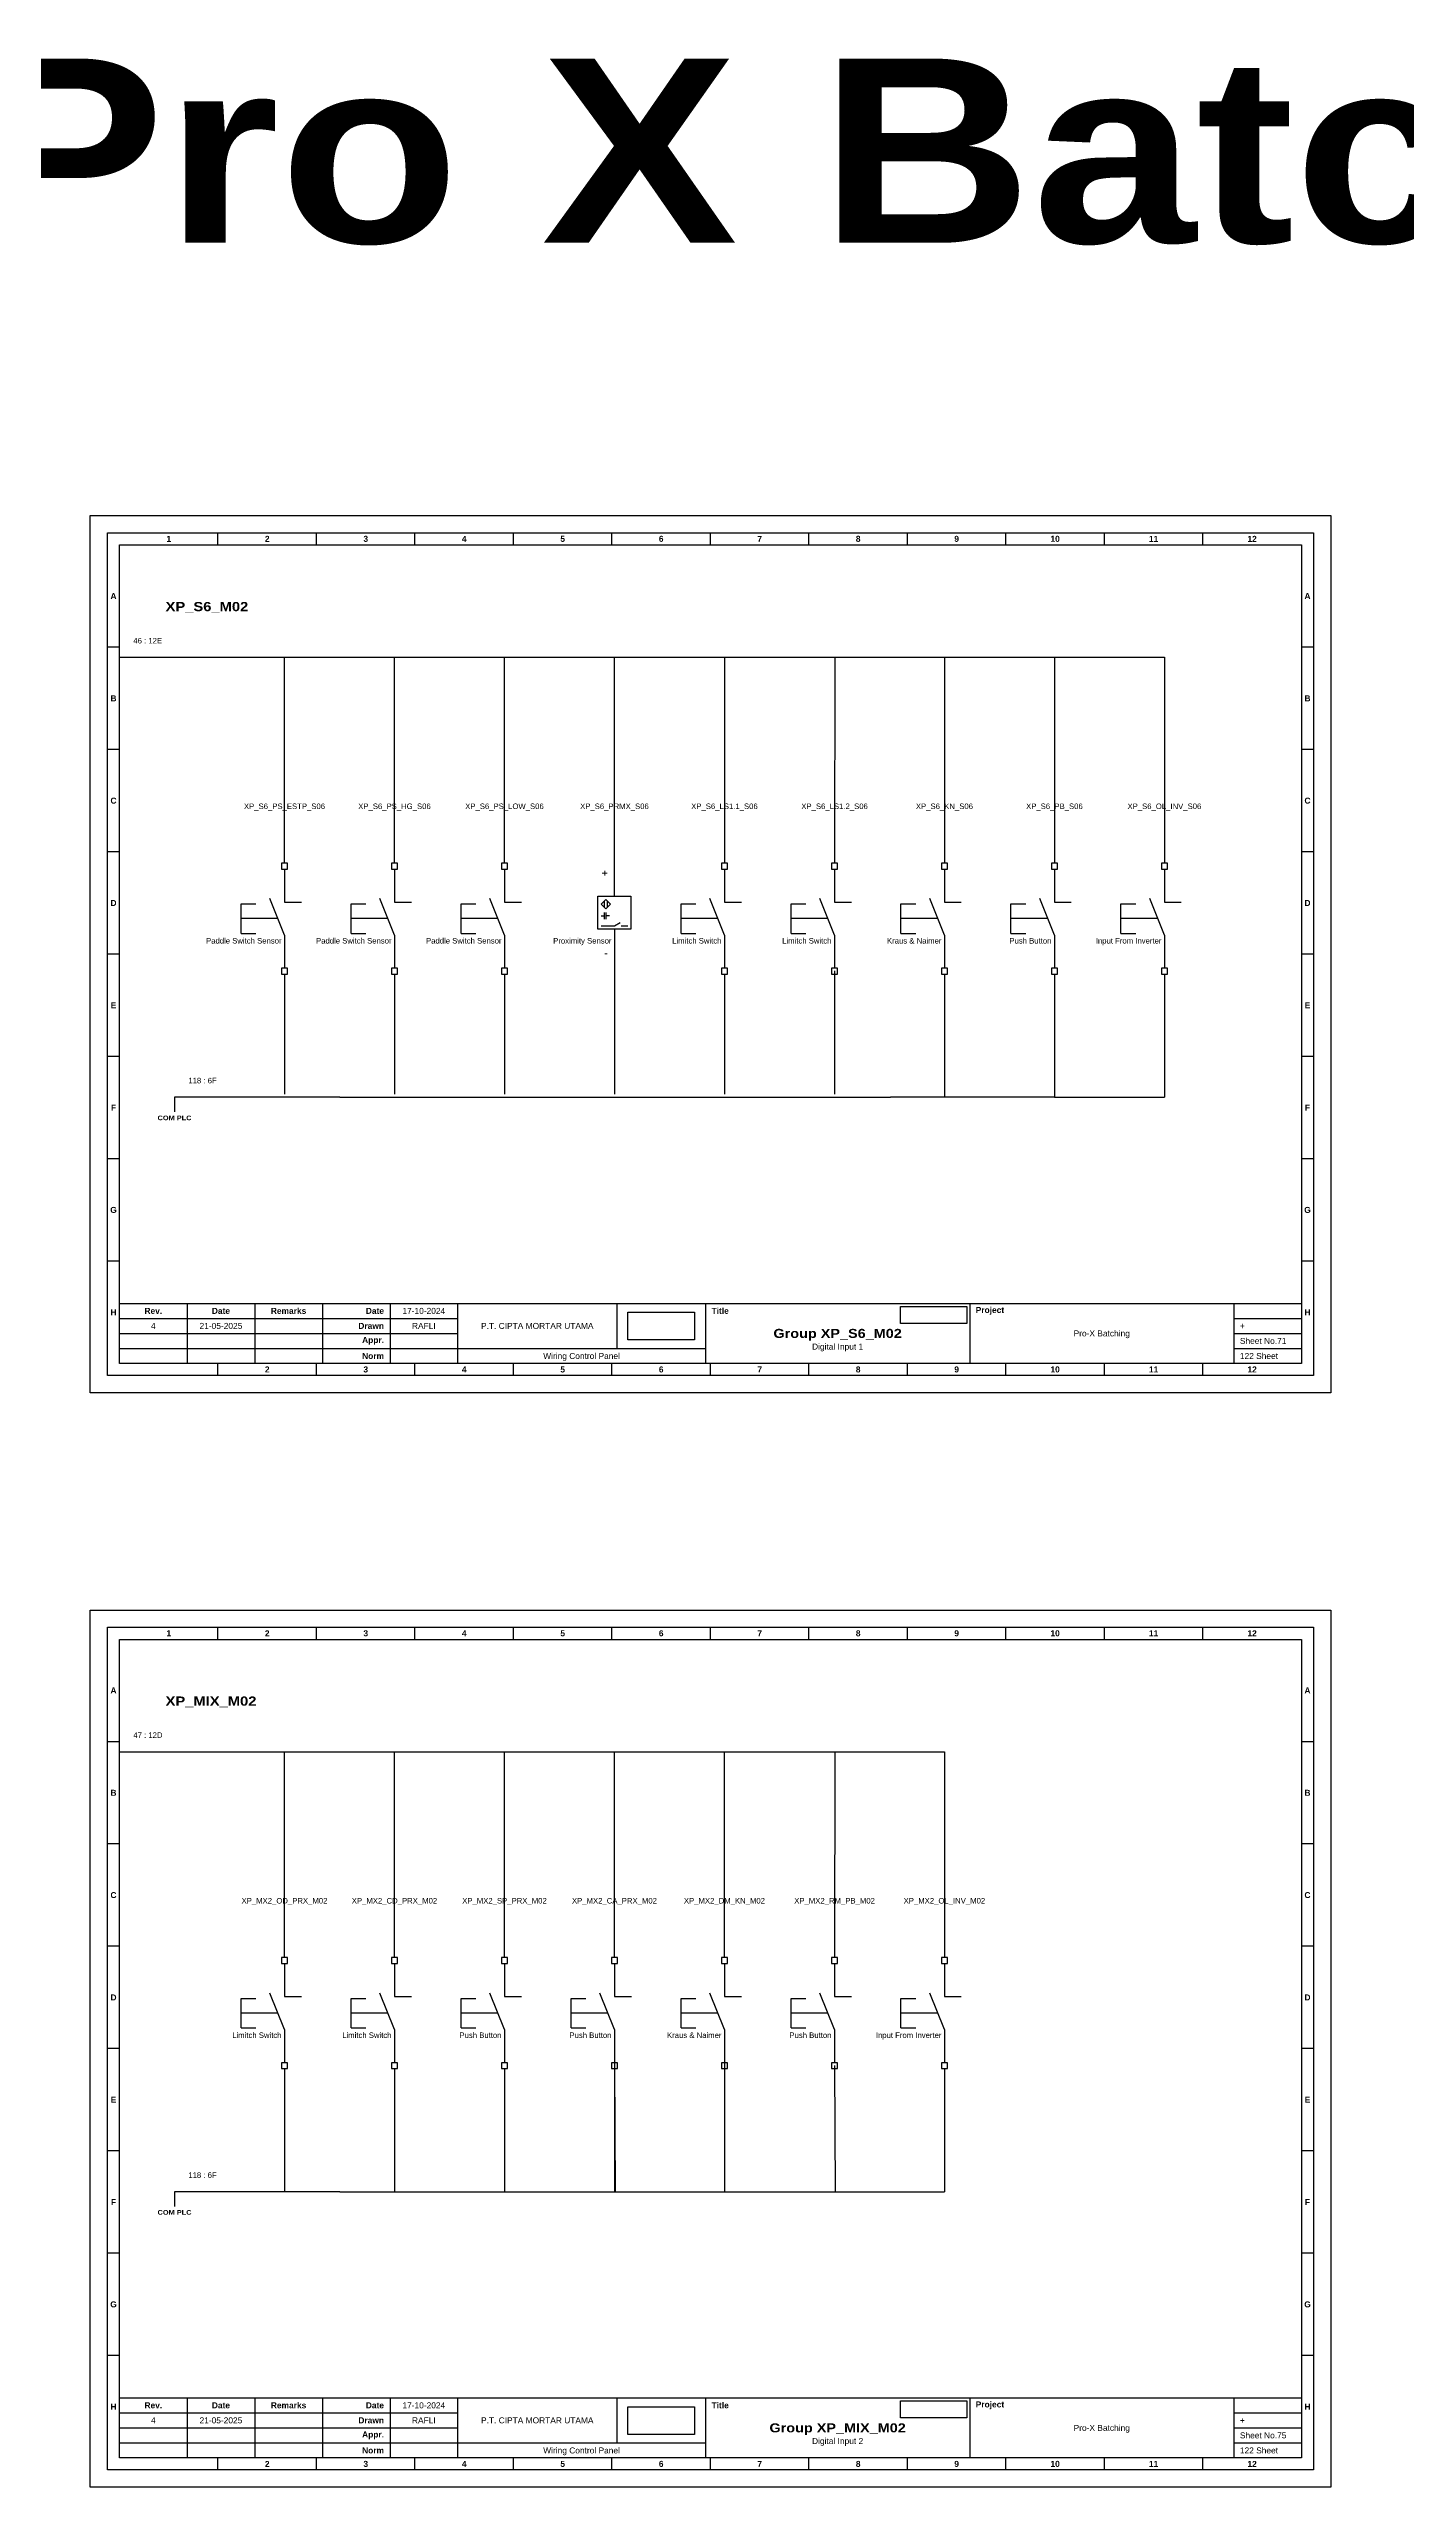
# Model space of a CAD drawing. Header units: centimetres. Extents: x 629 to 3405, y 1037 to 2279.
# Drawn here: x 2504 to 2799, y 1750 to 2279 of the extents above; entities that cross this region are included whole.
import ezdxf
from ezdxf.enums import TextEntityAlignment as Align

# ---------------------------------------------------------------- set-up
doc = ezdxf.new("R2010")
doc.units = ezdxf.units.CM
doc.header["$MEASUREMENT"] = 0
doc.styles.add('Bold', font='ariblk.ttf', dxfattribs={"height": 25.4})
doc.styles.get("Standard").update_dxf_attribs({"font": 'arial.ttf'})
picture_1 = doc.add_image_def('image1.png', size_in_pixel=(2048, 847))
picture_2 = doc.add_image_def('image2.png', size_in_pixel=(2092, 542))

# ---------------------------------------------------------------- blocks, each defined once
blk = doc.blocks.new('KOP MU PROJECT')
at = {"color": 6, "ltscale": 50}
for p, q in [((27.74, 184.05), (27.74, 186.66)), ((49.13, 184.05), (49.13, 186.66)), ((70.51, 184.05), (70.51, 186.66)), ((91.89, 184.05), (91.89, 186.66)), ((113.27, 184.05), (113.27, 186.66)), ((134.66, 184.05), (134.66, 186.66)), ((156.04, 184.05), (156.04, 186.66)), ((177.42, 184.05), (177.42, 186.66)), ((198.8, 184.05), (198.8, 186.66)), ((220.19, 184.05), (220.19, 186.66)), ((241.57, 184.05), (241.57, 186.66)), ((6.36, 161.84), (3.75, 161.84)), ((265.59, 161.84), (262.98, 161.84)), ((6.36, 139.63), (3.75, 139.63)), ((265.59, 139.63), (262.98, 139.63)), ((6.36, 117.42), (3.75, 117.42)), ((265.59, 117.42), (262.98, 117.42)), ((6.36, 95.22), (3.75, 95.22)), ((265.59, 95.22), (262.98, 95.22)), ((6.36, 73.01), (3.75, 73.01)), ((265.59, 73.01), (262.98, 73.01)), ((6.36, 50.8), (3.75, 50.8)), ((265.59, 50.8), (262.98, 50.8)), ((6.36, 28.59), (3.75, 28.59)), ((265.59, 28.59), (262.98, 28.59)), ((27.74, 3.75), (27.74, 6.36)), ((49.13, 3.75), (49.13, 6.36)), ((70.51, 3.75), (70.51, 6.36)), ((91.89, 3.75), (91.89, 6.36)), ((113.27, 3.75), (113.27, 6.36)), ((134.66, 3.75), (134.66, 6.36)), ((156.04, 3.75), (156.04, 6.36)), ((177.42, 3.75), (177.42, 6.36)), ((198.8, 3.75), (198.8, 6.36)), ((220.19, 3.75), (220.19, 6.36)), ((241.57, 3.75), (241.57, 6.36))]:
    blk.add_line(p, q, dxfattribs=at)
at = {"ltscale": 50}
for p, q in [((6.36, 19.41), (262.98, 19.41)), ((6.36, 16.15), (79.77, 16.15)), ((21.04, 19.41), (21.04, 6.36)), ((35.72, 19.41), (35.72, 6.36)), ((50.41, 19.41), (50.41, 6.36)), ((65.09, 19.41), (65.09, 6.36)), ((79.77, 19.41), (79.77, 6.36)), ((114.35, 19.41), (114.35, 9.62)), ((133.6, 19.41), (133.6, 6.36)), ((190.95, 19.41), (190.95, 6.36)), ((248.3, 19.41), (248.3, 6.36)), ((248.3, 16.15), (262.98, 16.15)), ((6.36, 12.89), (79.77, 12.89)), ((248.3, 12.89), (262.98, 12.89)), ((6.36, 9.62), (133.6, 9.62)), ((248.3, 9.62), (262.98, 9.62))]:
    blk.add_line(p, q, dxfattribs=at)
at = {"color": 1, "ltscale": 50}
blk.add_lwpolyline([(269.34, 0), (0, 0), (0, 190.41), (269.34, 190.41)], close=True, dxfattribs=at)
at = {"color": 6, "ltscale": 50}
for points in [[(265.59, 3.75), (3.75, 3.75), (3.75, 186.66), (265.59, 186.66)], [(262.98, 6.36), (6.36, 6.36), (6.36, 184.05), (262.98, 184.05)]]:
    blk.add_lwpolyline(points, close=True, dxfattribs=at)
at = {"ltscale": 50, "char_height": 1.305, "attachment_point": 4}
for s, width, heights, insert in [('\\pxqc;{\\fArial|b1|i0|c0|p34;1}', 21.3825, [2.51], (6.36, 185.36)), ('\\pxqc;{\\fArial|b1|i0|c0|p34;2}', 21.3825, [2.51], (27.74, 185.36)), ('\\pxqc;{\\fArial|b1|i0|c0|p34;3}', 21.3825, [2.51], (49.13, 185.36)), ('\\pxqc;{\\fArial|b1|i0|c0|p34;4}', 21.3825, [2.51], (70.51, 185.36)), ('\\pxqc;{\\fArial|b1|i0|c0|p34;5}', 21.3825, [2.51], (91.89, 185.36)), ('\\pxqc;{\\fArial|b1|i0|c0|p34;6}', 21.3825, [2.51], (113.27, 185.36)), ('\\pxqc;{\\fArial|b1|i0|c0|p34;7}', 21.3825, [2.51], (134.66, 185.36)), ('\\pxqc;{\\fArial|b1|i0|c0|p34;8}', 21.3825, [2.51], (156.04, 185.36)), ('\\pxqc;{\\fArial|b1|i0|c0|p34;9}', 21.3825, [2.51], (177.42, 185.36)), ('\\pxqc;{\\fArial|b1|i0|c0|p34;10}', 21.3825, [2.51], (198.8, 185.36)), ('\\pxqc;{\\fArial|b1|i0|c0|p34;11}', 21.3825, [2.51], (220.19, 185.36)), ('\\pxqc;{\\fArial|b1|i0|c0|p34;12}', 21.3825, [2.51], (241.57, 185.36)), ('\\pxqc;{\\fArial|b1|i0|c0|p34;A}', 2.61, [2.51], (3.75, 172.95)), ('\\pxqc;{\\fArial|b1|i0|c0|p34;A}', 2.61, [2.51], (262.98, 172.95)), ('\\pxqc;{\\fArial|b1|i0|c0|p34;B}', 2.61, [2.51], (3.75, 150.74)), ('\\pxqc;{\\fArial|b1|i0|c0|p34;B}', 2.61, [2.51], (262.98, 150.74)), ('\\pxqc;{\\fArial|b1|i0|c0|p34;C}', 2.61, [2.51], (3.75, 128.53)), ('\\pxqc;{\\fArial|b1|i0|c0|p34;C}', 2.61, [2.51], (262.98, 128.53)), ('\\pxqc;{\\fArial|b1|i0|c0|p34;D}', 2.61, [2.51], (3.75, 106.32)), ('\\pxqc;{\\fArial|b1|i0|c0|p34;D}', 2.61, [2.51], (262.98, 106.32)), ('\\pxqc;{\\fArial|b1|i0|c0|p34;E}', 2.61, [2.51], (3.75, 84.11)), ('\\pxqc;{\\fArial|b1|i0|c0|p34;E}', 2.61, [2.51], (262.98, 84.11)), ('\\pxqc;{\\fArial|b1|i0|c0|p34;F}', 2.61, [2.51], (3.75, 61.9)), ('\\pxqc;{\\fArial|b1|i0|c0|p34;F}', 2.61, [2.51], (262.98, 61.9)), ('\\pxqc;{\\fArial|b1|i0|c0|p34;G}', 2.61, [2.51], (3.75, 39.69)), ('\\pxqc;{\\fArial|b1|i0|c0|p34;G}', 2.61, [2.51], (262.98, 39.69)), ('\\pxqc;{\\fArial|b1|i0|c0|p34;H}', 2.61, [2.51], (3.75, 17.47)), ('\\pxqc;{\\fArial|b1|i0|c0|p34;Rev.}', 14.6811, [2.88], (6.36, 17.78)), ('\\pxqc;{\\fArial|b1|i0|c0|p34;Date}', 14.6811, [2.88], (21.04, 17.78)), ('\\pxqc;{\\fArial|b1|i0|c0|p34;Remarks}', 14.6811, [2.88], (35.72, 17.78)), ('\\pxqr;{\\fArial|b1|i0|c0|p34;Date}', 13.3761, [2.88], (50.41, 17.78)), ('\\pxql;{\\fArial|b1|i0|c0|p34;Title}', 50.2419, [2.88], (134.9, 17.78)), ('\\pxql;{\\fArial|b1|i0|c0|p34;Project}', 50.2419, [2.88], (192.25, 17.78)), ('\\pxqc;{\\fArial|b1|i0|c0|p34;H}', 2.61, [2.51], (262.98, 17.47)), ('\\pxqr;{\\fArial|b1|i0|c0|p34;Drawn}', 13.3761, [2.88], (50.41, 14.52)), ('\\pxqr;{\\fArial|b1|i0|c0|p34;Appr.}', 13.3761, [2.88], (50.41, 11.26)), ('\\pxql;{\\fArial|b1|i0|c0|p34;+}', 14.6811, [2.88], (249.61, 14.52)), ('\\pxqc;{\\fArial|b1|i0|c0|p34;2}', 21.3825, [2.51], (27.74, 5.06)), ('\\pxqr;{\\fArial|b1|i0|c0|p34;Norm}', 13.3761, [2.88], (50.41, 7.99)), ('\\pxqc;{\\fArial|b1|i0|c0|p34;3}', 21.3825, [2.51], (49.13, 5.06)), ('\\pxqc;{\\fArial|b1|i0|c0|p34;4}', 21.3825, [2.51], (70.51, 5.06)), ('\\pxqc;{\\fArial|b1|i0|c0|p34;5}', 21.3825, [2.51], (91.89, 5.06)), ('\\pxqc;{\\fArial|b1|i0|c0|p34;6}', 21.3825, [2.51], (113.27, 5.06)), ('\\pxqc;{\\fArial|b1|i0|c0|p34;7}', 21.3825, [2.51], (134.66, 5.06)), ('\\pxqc;{\\fArial|b1|i0|c0|p34;8}', 21.3825, [2.51], (156.04, 5.06)), ('\\pxqc;{\\fArial|b1|i0|c0|p34;9}', 21.3825, [2.51], (177.42, 5.06)), ('\\pxqc;{\\fArial|b1|i0|c0|p34;10}', 21.3825, [2.51], (198.8, 5.06)), ('\\pxqc;{\\fArial|b1|i0|c0|p34;11}', 21.3825, [2.51], (220.19, 5.06)), ('\\pxqc;{\\fArial|b1|i0|c0|p34;12}', 21.3825, [2.51], (241.57, 5.06))]:
    blk.add_mtext_dynamic_manual_height_columns(s, width=width, gutter_width=0.0326, heights=heights, dxfattribs=dict(at, insert=insert))
at = {"ltscale": 50}
for tag, p in [('DATECREATED', (72.43, 17.78)), ('REV', (13.7, 14.52)), ('REVDATE', (28.38, 14.52)), ('REMARKS', (43.06, 14.52)), ('DRAWN', (72.43, 14.52)), ('APPR', (72.43, 11.26)), ('COMPANY', (97.06, 14.52)), ('DESCRIPTION', (162.27, 10.03)), ('PROJECT', (219.62, 12.89)), ('NORM', (72.43, 7.99)), ('DRAWINGCATEGORY', (106.68, 7.99))]:
    blk.add_attdef(tag, text='', height=1.3, dxfattribs=at).set_placement(p, align=Align.MIDDLE_CENTER)
at = {"ltscale": 50, "style": 'Bold'}
blk.add_attdef('TITLE', text='', height=1.96, dxfattribs=at).set_placement((162.27, 12.89), align=Align.MIDDLE_CENTER)
at = {"ltscale": 50}
for tag, p in [('SHEETNUMBER', (249.61, 11.26)), ('TOTALSHEET', (249.61, 7.99))]:
    blk.add_attdef(tag, text='', height=1.3, dxfattribs=at).set_placement(p, align=Align.MIDDLE_LEFT)
image = blk.add_image(picture_1, insert=(116.72, 11.48), size_in_units=(14.5, 6), dxfattribs=at)
image.dxf.flags = 15
image = blk.add_image(picture_2, insert=(175.94, 15.04), size_in_units=(14.36, 3.72), dxfattribs=at)
image.dxf.flags = 15

msp = doc.modelspace()

# ---------------------------------------------------------------- linework, layer by layer
at = {"color": 146, "ltscale": 50, "true_color": 0x105689}
for p, q in [((2519.55, 2147.32), (2543.43, 2147.32)), ((2543.43, 2147.32), (2567.31, 2147.32)), ((2555.37, 2102.63), (2555.37, 2147.32)), ((2567.31, 2147.32), (2591.19, 2147.32)), ((2579.25, 2102.63), (2579.25, 2147.32)), ((2591.19, 2147.32), (2615.07, 2147.32)), ((2603.13, 2102.63), (2603.13, 2147.32)), ((2615.07, 2147.32), (2638.95, 2147.32)), ((2627.01, 2102.63), (2627.01, 2147.32)), ((2638.95, 2147.32), (2662.83, 2147.32)), ((2650.89, 2147.32), (2650.89, 2102.63)), ((2662.83, 2147.32), (2686.71, 2147.32)), ((2674.87, 2147.32), (2674.77, 2102.63)), ((2686.71, 2147.32), (2710.59, 2147.32)), ((2698.65, 2147.32), (2698.65, 2102.63)), ((2710.59, 2147.32), (2722.53, 2147.32)), ((2722.53, 2147.32), (2722.53, 2102.63)), ((2722.53, 2147.32), (2746.41, 2147.32)), ((2746.41, 2147.32), (2746.41, 2102.63)), ((2627.01, 2081.09), (2627.01, 2052.51)), ((2555.37, 2078.53), (2555.4, 2052.51)), ((2579.25, 2078.53), (2579.25, 2052.51)), ((2603.13, 2078.53), (2603.13, 2052.51)), ((2650.89, 2078.53), (2650.89, 2052.51)), ((2674.77, 2079.22), (2674.77, 2052.51)), ((2698.65, 2078.53), (2698.65, 2051.83)), ((2722.53, 2078.53), (2722.53, 2051.83)), ((2746.41, 2078.53), (2746.41, 2051.83)), ((2567.35, 2051.83), (2531.49, 2051.83)), ((2531.49, 2051.83), (2531.49, 2048.63)), ((2567.35, 2051.83), (2615.15, 2051.83)), ((2615.15, 2051.83), (2615.15, 2051.83)), ((2615.15, 2051.83), (2662.95, 2051.83)), ((2662.95, 2051.83), (2686.91, 2051.83)), ((2722.53, 2051.83), (2686.91, 2051.83)), ((2722.53, 2051.83), (2746.41, 2051.83)), ((2519.55, 1909.74), (2543.43, 1909.74)), ((2543.43, 1909.74), (2567.31, 1909.74)), ((2555.37, 1865.06), (2555.37, 1909.74)), ((2567.31, 1909.74), (2591.19, 1909.74)), ((2579.25, 1865.06), (2579.25, 1909.74)), ((2591.19, 1909.74), (2615.07, 1909.74)), ((2603.13, 1865.06), (2603.13, 1909.74)), ((2615.07, 1909.74), (2638.95, 1909.74)), ((2627.01, 1865.06), (2627.01, 1909.74)), ((2638.95, 1909.74), (2662.83, 1909.74)), ((2650.89, 1865.06), (2650.89, 1909.74)), ((2662.83, 1909.74), (2674.77, 1909.74)), ((2674.87, 1909.74), (2674.77, 1865.06)), ((2674.77, 1909.74), (2698.65, 1909.74)), ((2698.65, 1909.74), (2698.65, 1865.06)), ((2627.01, 1843.52), (2627.01, 1814.25)), ((2650.89, 1843.52), (2650.89, 1814.25)), ((2555.37, 1840.96), (2555.4, 1814.25)), ((2579.25, 1840.96), (2579.28, 1814.25)), ((2603.13, 1840.96), (2603.13, 1814.25)), ((2627.01, 1841.65), (2627.17, 1814.25)), ((2674.77, 1841.65), (2674.93, 1814.25)), ((2698.65, 1840.96), (2698.65, 1814.25)), ((2567.35, 1814.25), (2531.49, 1814.25)), ((2531.49, 1814.25), (2531.49, 1811.05)), ((2567.35, 1814.25), (2615.15, 1814.25)), ((2615.15, 1814.25), (2615.15, 1814.25)), ((2615.15, 1814.25), (2662.95, 1814.25)), ((2662.83, 1814.25), (2674.77, 1814.25)), ((2674.77, 1814.25), (2698.65, 1814.25))]:
    msp.add_line(p, q, dxfattribs=at)
at = {"ltscale": 50}
for p, q in [((2627.01, 2095.45), (2627.01, 2102.63)), ((2555.37, 2101.35), (2555.37, 2094.17)), ((2579.25, 2101.35), (2579.25, 2094.17)), ((2603.13, 2101.35), (2603.13, 2094.17)), ((2650.89, 2101.35), (2650.89, 2094.17)), ((2674.77, 2101.35), (2674.77, 2094.17)), ((2698.65, 2101.35), (2698.65, 2094.17)), ((2722.53, 2101.35), (2722.53, 2094.17)), ((2746.41, 2101.35), (2746.41, 2094.17)), ((2624.14, 2091.18), (2624.86, 2091.18)), ((2625.94, 2091.18), (2625.22, 2091.18)), ((2555.37, 2086.99), (2555.37, 2079.81)), ((2579.25, 2086.99), (2579.25, 2079.81)), ((2603.13, 2086.99), (2603.13, 2079.81)), ((2627.01, 2088.27), (2627.01, 2081.09)), ((2628.45, 2088.99), (2629.88, 2088.99)), ((2650.89, 2086.99), (2650.89, 2079.81)), ((2674.77, 2086.99), (2674.77, 2079.81)), ((2698.65, 2086.99), (2698.65, 2079.81)), ((2722.53, 2086.99), (2722.53, 2079.81)), ((2746.41, 2086.99), (2746.41, 2079.81)), ((2555.37, 1863.78), (2555.37, 1856.6)), ((2579.25, 1863.78), (2579.25, 1856.6)), ((2603.13, 1863.78), (2603.13, 1856.6)), ((2627.01, 1863.78), (2627.01, 1856.6)), ((2650.89, 1863.78), (2650.89, 1856.6)), ((2674.77, 1863.78), (2674.77, 1856.6)), ((2698.65, 1863.78), (2698.65, 1856.6)), ((2555.37, 1849.42), (2555.37, 1842.24)), ((2579.25, 1849.42), (2579.25, 1842.24)), ((2603.13, 1849.42), (2603.13, 1842.24)), ((2627.01, 1849.42), (2627.01, 1842.24)), ((2650.89, 1849.42), (2650.89, 1842.24)), ((2674.77, 1849.42), (2674.77, 1842.24)), ((2698.65, 1849.42), (2698.65, 1842.24))]:
    msp.add_line(p, q, dxfattribs=at)
at = {"ltscale": 500}
for p, q in [((2545.94, 2087.38), (2545.94, 2093.78)), ((2545.94, 2093.78), (2549.14, 2093.78)), ((2555.37, 2086.99), (2552.2, 2094.92)), ((2555.37, 2094.17), (2559.04, 2094.17)), ((2569.82, 2087.38), (2569.82, 2093.78)), ((2569.82, 2093.78), (2573.02, 2093.78)), ((2579.25, 2086.99), (2576.08, 2094.92)), ((2579.25, 2094.17), (2582.92, 2094.17)), ((2593.7, 2087.38), (2593.7, 2093.78)), ((2593.7, 2093.78), (2596.9, 2093.78)), ((2603.13, 2086.99), (2599.96, 2094.92)), ((2603.13, 2094.17), (2606.8, 2094.17)), ((2641.46, 2087.38), (2641.46, 2093.78)), ((2641.46, 2093.78), (2644.66, 2093.78)), ((2650.89, 2086.99), (2647.72, 2094.92)), ((2650.89, 2094.17), (2654.56, 2094.17)), ((2665.34, 2087.38), (2665.34, 2093.78)), ((2665.34, 2093.78), (2668.54, 2093.78)), ((2674.77, 2086.99), (2671.6, 2094.92)), ((2674.77, 2094.17), (2678.44, 2094.17)), ((2689.22, 2087.38), (2689.22, 2093.78)), ((2689.22, 2093.78), (2692.42, 2093.78)), ((2698.65, 2086.99), (2695.48, 2094.92)), ((2698.65, 2094.17), (2702.32, 2094.17)), ((2713.1, 2087.38), (2713.1, 2093.78)), ((2713.1, 2093.78), (2716.3, 2093.78)), ((2722.53, 2086.99), (2719.36, 2094.92)), ((2722.53, 2094.17), (2726.2, 2094.17)), ((2736.98, 2087.38), (2736.98, 2093.78)), ((2736.98, 2093.78), (2740.18, 2093.78)), ((2746.41, 2086.99), (2743.24, 2094.92)), ((2746.41, 2094.17), (2750.08, 2094.17)), ((2553.94, 2090.58), (2545.94, 2090.58)), ((2545.94, 2087.38), (2549.14, 2087.38)), ((2577.82, 2090.58), (2569.82, 2090.58)), ((2569.82, 2087.38), (2573.02, 2087.38)), ((2601.7, 2090.58), (2593.7, 2090.58)), ((2593.7, 2087.38), (2596.9, 2087.38)), ((2649.46, 2090.58), (2641.46, 2090.58)), ((2641.46, 2087.38), (2644.66, 2087.38)), ((2673.34, 2090.58), (2665.34, 2090.58)), ((2665.34, 2087.38), (2668.54, 2087.38)), ((2697.22, 2090.58), (2689.22, 2090.58)), ((2689.22, 2087.38), (2692.42, 2087.38)), ((2721.1, 2090.58), (2713.1, 2090.58)), ((2713.1, 2087.38), (2716.3, 2087.38)), ((2744.98, 2090.58), (2736.98, 2090.58)), ((2736.98, 2087.38), (2740.18, 2087.38)), ((2545.94, 1856.21), (2549.14, 1856.21)), ((2545.94, 1849.81), (2545.94, 1856.21)), ((2553.94, 1853.01), (2545.94, 1853.01)), ((2555.37, 1849.42), (2552.2, 1857.34)), ((2555.37, 1856.6), (2559.04, 1856.6)), ((2569.82, 1849.81), (2569.82, 1856.21)), ((2569.82, 1856.21), (2573.02, 1856.21)), ((2577.82, 1853.01), (2569.82, 1853.01)), ((2579.25, 1849.42), (2576.08, 1857.34)), ((2579.25, 1856.6), (2582.92, 1856.6)), ((2593.7, 1849.81), (2593.7, 1856.21)), ((2593.7, 1856.21), (2596.9, 1856.21)), ((2601.7, 1853.01), (2593.7, 1853.01)), ((2603.13, 1849.42), (2599.96, 1857.34)), ((2603.13, 1856.6), (2606.8, 1856.6)), ((2617.58, 1849.81), (2617.58, 1856.21)), ((2617.58, 1856.21), (2620.78, 1856.21)), ((2625.58, 1853.01), (2617.58, 1853.01)), ((2627.01, 1849.42), (2623.84, 1857.34)), ((2627.01, 1856.6), (2630.68, 1856.6)), ((2641.46, 1849.81), (2641.46, 1856.21)), ((2641.46, 1856.21), (2644.66, 1856.21)), ((2649.46, 1853.01), (2641.46, 1853.01)), ((2650.89, 1849.42), (2647.72, 1857.34)), ((2650.89, 1856.6), (2654.56, 1856.6)), ((2665.34, 1849.81), (2665.34, 1856.21)), ((2665.34, 1856.21), (2668.54, 1856.21)), ((2673.34, 1853.01), (2665.34, 1853.01)), ((2674.77, 1849.42), (2671.6, 1857.34)), ((2674.77, 1856.6), (2678.44, 1856.6)), ((2689.22, 1849.81), (2689.22, 1856.21)), ((2689.22, 1856.21), (2692.42, 1856.21)), ((2697.22, 1853.01), (2689.22, 1853.01)), ((2698.65, 1849.42), (2695.48, 1857.34)), ((2698.65, 1856.6), (2702.32, 1856.6)), ((2545.94, 1849.81), (2549.14, 1849.81)), ((2569.82, 1849.81), (2573.02, 1849.81)), ((2593.7, 1849.81), (2596.9, 1849.81)), ((2617.58, 1849.81), (2620.78, 1849.81)), ((2641.46, 1849.81), (2644.66, 1849.81)), ((2665.34, 1849.81), (2668.54, 1849.81)), ((2689.22, 1849.81), (2692.42, 1849.81))]:
    msp.add_line(p, q, dxfattribs=at)
for points in [[(2554.73, 2101.35), (2556.01, 2101.35), (2556.01, 2102.63), (2554.73, 2102.63)], [(2578.61, 2101.35), (2579.89, 2101.35), (2579.89, 2102.63), (2578.61, 2102.63)], [(2602.49, 2101.35), (2603.77, 2101.35), (2603.77, 2102.63), (2602.49, 2102.63)], [(2650.25, 2101.35), (2651.53, 2101.35), (2651.53, 2102.63), (2650.25, 2102.63)], [(2674.13, 2101.35), (2675.41, 2101.35), (2675.41, 2102.63), (2674.13, 2102.63)], [(2698.01, 2101.35), (2699.29, 2101.35), (2699.29, 2102.63), (2698.01, 2102.63)], [(2721.89, 2101.35), (2723.17, 2101.35), (2723.17, 2102.63), (2721.89, 2102.63)], [(2745.77, 2101.35), (2747.05, 2101.35), (2747.05, 2102.63), (2745.77, 2102.63)], [(2554.73, 2078.53), (2556.01, 2078.53), (2556.01, 2079.81), (2554.73, 2079.81)], [(2578.61, 2078.53), (2579.89, 2078.53), (2579.89, 2079.81), (2578.61, 2079.81)], [(2602.49, 2078.53), (2603.77, 2078.53), (2603.77, 2079.81), (2602.49, 2079.81)], [(2650.25, 2078.53), (2651.53, 2078.53), (2651.53, 2079.81), (2650.25, 2079.81)], [(2674.13, 2078.53), (2675.41, 2078.53), (2675.41, 2079.81), (2674.13, 2079.81)], [(2698.01, 2078.53), (2699.29, 2078.53), (2699.29, 2079.81), (2698.01, 2079.81)], [(2721.89, 2078.53), (2723.17, 2078.53), (2723.17, 2079.81), (2721.89, 2079.81)], [(2745.77, 2078.53), (2747.05, 2078.53), (2747.05, 2079.81), (2745.77, 2079.81)], [(2554.73, 1863.78), (2556.01, 1863.78), (2556.01, 1865.06), (2554.73, 1865.06)], [(2578.61, 1863.78), (2579.89, 1863.78), (2579.89, 1865.06), (2578.61, 1865.06)], [(2602.49, 1863.78), (2603.77, 1863.78), (2603.77, 1865.06), (2602.49, 1865.06)], [(2626.37, 1863.78), (2627.65, 1863.78), (2627.65, 1865.06), (2626.37, 1865.06)], [(2650.25, 1863.78), (2651.53, 1863.78), (2651.53, 1865.06), (2650.25, 1865.06)], [(2674.13, 1863.78), (2675.41, 1863.78), (2675.41, 1865.06), (2674.13, 1865.06)], [(2698.01, 1863.78), (2699.29, 1863.78), (2699.29, 1865.06), (2698.01, 1865.06)], [(2554.73, 1840.96), (2556.01, 1840.96), (2556.01, 1842.24), (2554.73, 1842.24)], [(2578.61, 1840.96), (2579.89, 1840.96), (2579.89, 1842.24), (2578.61, 1842.24)], [(2602.49, 1840.96), (2603.77, 1840.96), (2603.77, 1842.24), (2602.49, 1842.24)], [(2626.37, 1840.96), (2627.65, 1840.96), (2627.65, 1842.24), (2626.37, 1842.24)], [(2650.25, 1840.96), (2651.53, 1840.96), (2651.53, 1842.24), (2650.25, 1842.24)], [(2674.13, 1840.96), (2675.41, 1840.96), (2675.41, 1842.24), (2674.13, 1842.24)], [(2698.01, 1840.96), (2699.29, 1840.96), (2699.29, 1842.24), (2698.01, 1842.24)]]:
    msp.add_lwpolyline(points, close=True, dxfattribs=at)
at = {"ltscale": 50}
for points in [[(2623.42, 2095.45), (2630.6, 2095.45), (2630.6, 2088.27), (2623.42, 2088.27)], [(2625.16, 2092.7), (2624.14, 2093.72), (2625.16, 2094.74), (2626.17, 2093.72)]]:
    msp.add_lwpolyline(points, close=True, dxfattribs=at)
for points in [[(2624.86, 2090.47), (2624.86, 2091.18), (2624.86, 2091.9)], [(2624.87, 2092.99), (2624.87, 2094.45)], [(2625.22, 2090.47), (2625.22, 2091.18), (2625.22, 2091.9)], [(2625.44, 2094.45), (2625.44, 2092.99)], [(2624.14, 2088.99), (2627.01, 2088.99), (2628.26, 2089.71)]]:
    msp.add_lwpolyline(points, dxfattribs=at)

# ---------------------------------------------------------------- block references
for p, values in [((2513.19, 1987.66), {'DESCRIPTION': 'Digital Input 1', 'TITLE': 'Group XP_S6_M02', 'PROJECT': 'Pro-X Batching', 'COMPANY': 'P.T. CIPTA MORTAR UTAMA', 'DRAWINGCATEGORY': 'Wiring Control Panel', 'DRAWN': 'RAFLI', 'DATECREATED': '17-10-2024', 'REVDATE': '21-05-2025', 'REV': '4', 'SHEETNUMBER': 'Sheet No.71', 'TOTALSHEET': '122 Sheet'}), ((2513.19, 1750.09), {'DESCRIPTION': 'Digital Input 2', 'TITLE': 'Group XP_MIX_M02', 'PROJECT': 'Pro-X Batching', 'COMPANY': 'P.T. CIPTA MORTAR UTAMA', 'DRAWINGCATEGORY': 'Wiring Control Panel', 'DRAWN': 'RAFLI', 'DATECREATED': '17-10-2024', 'REVDATE': '21-05-2025', 'REV': '4', 'SHEETNUMBER': 'Sheet No.75', 'TOTALSHEET': '122 Sheet'})]:
    msp.add_blockref('KOP MU PROJECT', p).add_auto_attribs(values)

# ---------------------------------------------------------------- texts
at = {"ltscale": 500, "style": 'Bold'}
for s, height, p in [('PLAN 2 - Pro X Batching', 40, (2202.46, 2237.28)), ('XP_S6_M02', 2, (2529.55, 2157.32)), ('XP_MIX_M02', 2, (2529.55, 1919.74))]:
    msp.add_text(s, height=height, dxfattribs=at).set_placement(p)
at = {"ltscale": 500}
for s, p in [('46 : 12E', (2522.55, 2149.96, -2)), ('47 : 12D', (2522.55, 1912.39, -2))]:
    msp.add_text(s, height=1.2, dxfattribs=at).set_placement(p, align=Align.BOTTOM_LEFT)
at = {"ltscale": 50}
for s, p in [('XP_S6_PS_ESTP_S06', (2555.37, 2114.97)), ('XP_S6_PS_HG_S06', (2579.25, 2114.97)), ('XP_S6_PS_LOW_S06', (2603.13, 2114.97)), ('XP_S6_PRMX_S06', (2627.01, 2114.97)), ('XP_S6_LS1.1_S06', (2650.89, 2114.97)), ('XP_S6_LS1.2_S06', (2674.8, 2114.97)), ('XP_S6_KN_S06', (2698.65, 2114.97)), ('XP_S6_PB_S06', (2722.53, 2114.97)), ('XP_S6_OL_INV_S06', (2746.41, 2114.97)), ('XP_MX2_OD_PRX_M02', (2555.37, 1877.4)), ('XP_MX2_CD_PRX_M02', (2579.25, 1877.4)), ('XP_MX2_SP_PRX_M02', (2603.13, 1877.4)), ('XP_MX2_CA_PRX_M02', (2627.01, 1877.4)), ('XP_MX2_DM_KN_M02', (2650.89, 1877.4)), ('XP_MX2_RM_PB_M02', (2674.8, 1877.4)), ('XP_MX2_OL_INV_M02', (2698.65, 1877.4))]:
    msp.add_text(s, height=1.2, dxfattribs=at).set_placement(p, align=Align.MIDDLE_CENTER)
at = {"ltscale": 500, "style": 'Bold'}
msp.add_text('+', height=1.44, dxfattribs=at).set_placement((2625.58, 2101.2), align=Align.TOP_RIGHT)
at = {"ltscale": 50}
for s, p in [('Paddle Switch Sensor', (2554.73, 2084.82)), ('Paddle Switch Sensor', (2578.61, 2084.82)), ('Paddle Switch Sensor', (2602.49, 2084.82)), ('Proximity Sensor', (2626.37, 2084.82)), ('Limitch Switch', (2650.25, 2084.82)), ('Limitch Switch', (2674.13, 2084.82)), ('Kraus & Naimer', (2698.01, 2084.82)), ('Push Button', (2721.89, 2084.82)), ('Input From Inverter', (2745.77, 2084.82)), ('Limitch Switch', (2554.73, 1847.25)), ('Limitch Switch', (2578.61, 1847.25)), ('Push Button', (2602.49, 1847.25)), ('Push Button', (2626.37, 1847.25)), ('Kraus & Naimer', (2650.25, 1847.25)), ('Push Button', (2674.13, 1847.25)), ('Input From Inverter', (2698.01, 1847.25))]:
    msp.add_text(s, height=1.2, dxfattribs=at).set_placement(p, align=Align.BOTTOM_RIGHT)
at = {"ltscale": 500, "style": 'Bold'}
msp.add_text('-', height=1.44, dxfattribs=at).set_placement((2625.58, 2081.96), align=Align.BOTTOM_RIGHT)
at = {"ltscale": 500}
for p in [(2534.49, 2056.03), (2534.49, 1818.45)]:
    msp.add_text('118 : 6F', height=1.2, dxfattribs=at).set_placement(p, align=Align.TOP_LEFT)
at = {"ltscale": 50, "style": 'Bold'}
for p in [(2531.49, 2047.83), (2531.49, 1810.25)]:
    msp.add_text('COM PLC', height=1, dxfattribs=at).set_placement(p, align=Align.TOP_CENTER)

doc.saveas('drawing.dxf')
